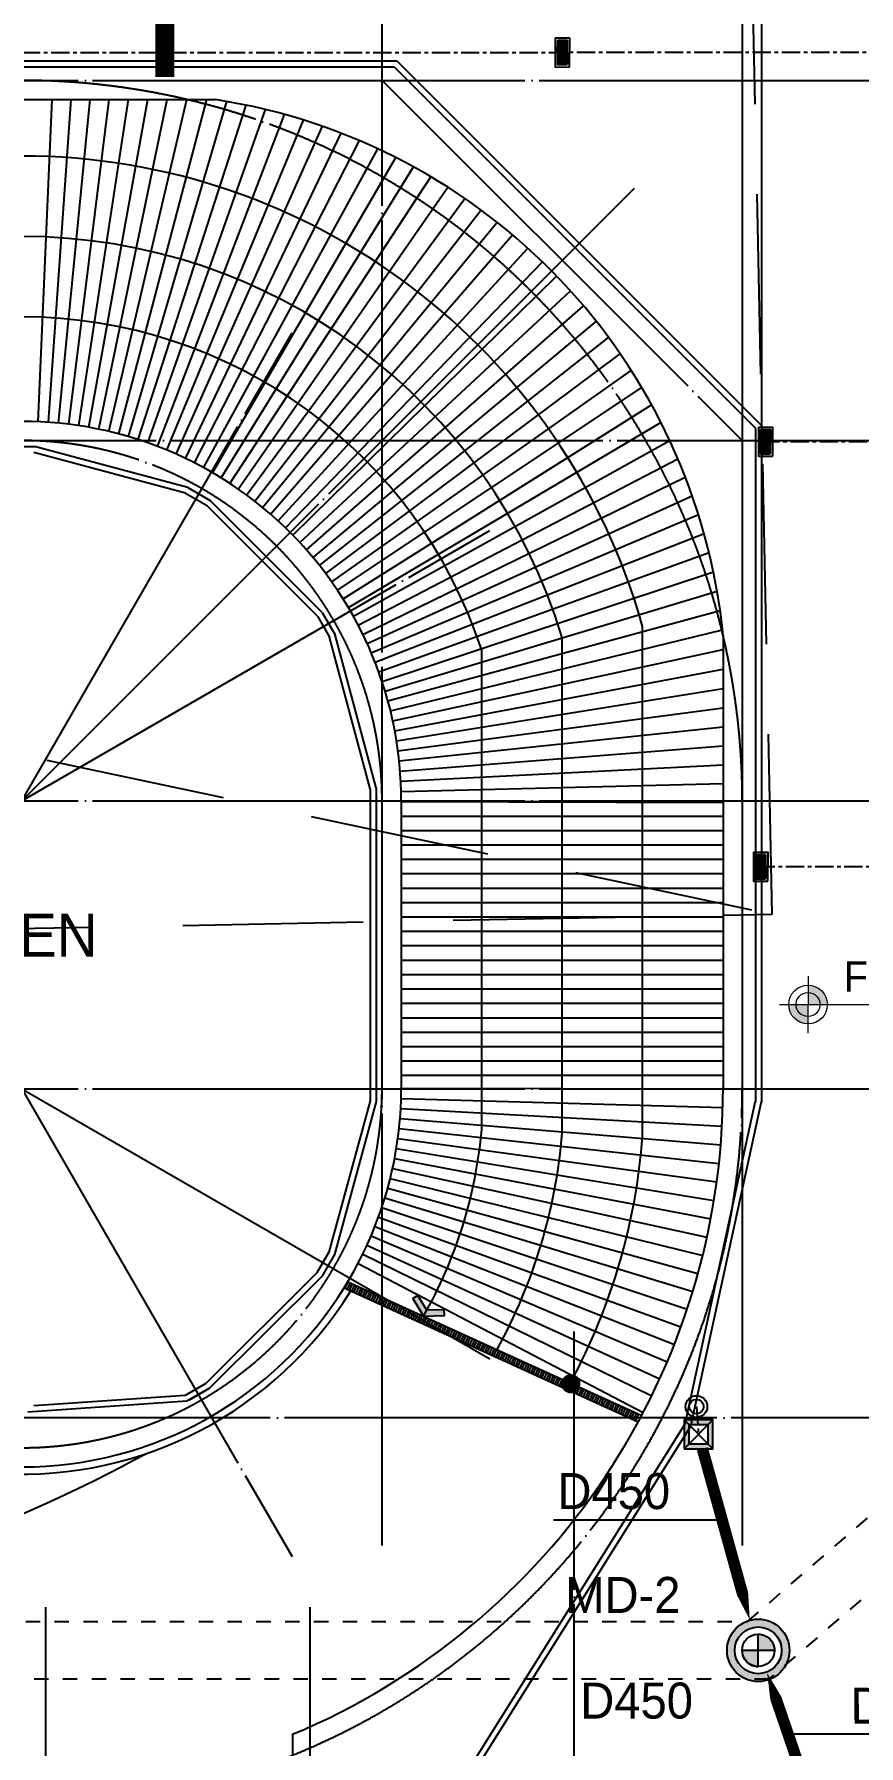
# Model space of a CAD drawing. Header units: millimetres. Extents: x 44352463 to 44913170, y -12080373 to -11704434.
# Drawn here: x 44642457 to 44676790, y -11937779 to -11866494 of the extents above; entities that cross this region are included whole.
import ezdxf
from ezdxf.enums import TextEntityAlignment as Align

# ---------------------------------------------------------------- set-up
doc = ezdxf.new("R2010")
doc.units = ezdxf.units.MM
doc.header["$LTSCALE"] = 600
doc.header["$MEASUREMENT"] = 0
for name, pattern in [('03 단지-0902$0$HIDDEN', [0.375, 0.25, -0.125]), ('CEN', [6.2, 6, -0.1, 0, -0.1]), ('CENTERX2', [101.6, 63.5, -12.7, 12.7, -12.7]), ('HID', [0.345, 0.225, -0.12]), ('HIDDEN', [2, 1, -1])]:
    doc.linetypes.add(name, pattern=pattern)
doc.layers.get('0').update_dxf_attribs({"linetype": 'CONTINUOUS'})
for name, color, linetype in [('# 토목공사', 8, 'CONTINUOUS'), ('+우수계획', 6, 'CONTINUOUS'), ('-JS-보행로(신설)', 30, 'CONTINUOUS'), ('A-ELE-7', 8, 'CONTINUOUS'), ('A-LEAD', 7, 'CONTINUOUS'), ('A-TEX-SYM', 3, 'CONTINUOUS'), ('A-중심선', 10, 'CEN'), ('CON-1', 2, 'CONTINUOUS'), ('ELE-4', 8, 'CONTINUOUS'), ('ELE7', 7, 'CONTINUOUS'), ('ELeE-2', 6, 'CONTINUOUS'), ('SYM1', 7, 'CONTINUOUS'), ('TXT1', 3, 'CONTINUOUS'), ('t기존건물', 8, 'CONTINUOUS'), ('소방도로', 6, 'CONTINUOUS')]:
    doc.layers.add(name, color=color, linetype=linetype)
doc.layers.add('박스', color=6, linetype='CONTINUOUS', lineweight=15)
doc.styles.add('돋움', font='')
doc.styles.get('돋움').set_extended_font_data('Dotum')

# ---------------------------------------------------------------- blocks, each defined once
blk = doc.blocks.new('RRRRR')
at = {"layer": 't기존건물', "linetype": '03 단지-0902$0$HIDDEN', "ltscale": 50}
blk.add_line((11754859, -9234582, 105901), (11993154, -9289877, 99476), dxfattribs=at)
at = {"layer": 't기존건물', "linetype": '03 단지-0902$0$HIDDEN', "ltscale": 50, "extrusion": (-0.999998, -0.002047, 0), "elevation": -11974111}
blk.add_lwpolyline([(9314410, 99476), (9259102, 99616)], dxfattribs=at)
at = {"layer": 't기존건물', "linetype": '03 단지-0902$0$HIDDEN', "ltscale": 50, "extrusion": (-0.00015991, 1, 0), "elevation": -9291794}
blk.add_lwpolyline([(-11753376, 105951), (-11991669, 99476)], dxfattribs=at)
blk = doc.blocks.new('A$C170E2CED')
at = {"layer": '# 토목공사'}
h = blk.add_hatch(color=256, dxfattribs=at)
h.dxf.hatch_style = 1
h.paths.add_polyline_path([(0, 0), (1200, 0), (1200, 1200), (0, 1200)])
h.paths.add_polyline_path([(200, 200), (1000, 200), (1000, 1000), (200, 1000)], flags=16)
blk.add_lwpolyline([(0, 0), (1200, 0), (1200, 1200), (0, 1200)], close=True, dxfattribs=at)
for points in [[(1200, 0), (0, 1200)], [(0, 0), (1200, 1200)], [(200, 200), (1000, 200), (1000, 1000), (200, 1000), (200, 200)]]:
    blk.add_lwpolyline(points, dxfattribs=at)
blk = doc.blocks.new('A$C1B783336')
at = {"layer": '# 토목공사', "ltscale": 5}
for p, q in [((100, 100), (100, 500)), ((100, 500), (600, 500)), ((100, 395), (1092, 395)), ((100, 389), (1092, 389)), ((100, 287), (1092, 287)), ((100, 281), (1092, 281)), ((100, 179), (1092, 179)), ((100, 173), (1092, 173)), ((600, 100), (100, 100)), ((108, 106), (108, 494)), ((108, 494), (1092, 494)), ((1092, 106), (108, 106)), ((139, 494), (139, 106)), ((146, 494), (146, 106)), ((176, 494), (176, 106)), ((184, 494), (184, 106)), ((214, 494), (214, 106)), ((221, 494), (221, 106)), ((251, 494), (251, 106)), ((259, 494), (259, 106)), ((289, 494), (289, 106)), ((296, 494), (296, 106)), ((326, 494), (326, 106)), ((334, 494), (334, 106)), ((364, 494), (364, 106)), ((371, 494), (371, 106)), ((401, 494), (401, 106)), ((409, 494), (409, 106)), ((439, 494), (439, 106)), ((446, 494), (446, 106)), ((476, 494), (476, 106)), ((484, 494), (484, 106)), ((514, 494), (514, 106)), ((521, 494), (521, 106)), ((551, 494), (551, 106)), ((559, 494), (559, 106)), ((596, 494), (596, 106)), ((604, 494), (604, 106)), ((634, 494), (634, 106)), ((641, 494), (641, 106)), ((671, 494), (671, 106)), ((679, 494), (679, 106)), ((709, 494), (709, 106)), ((716, 494), (716, 106)), ((746, 494), (746, 106)), ((754, 494), (754, 106)), ((784, 494), (784, 106)), ((791, 494), (791, 106)), ((821, 494), (821, 106)), ((829, 494), (829, 106)), ((859, 494), (859, 106)), ((866, 494), (866, 106)), ((896, 494), (896, 106)), ((904, 494), (904, 106)), ((934, 494), (934, 106)), ((941, 494), (941, 106)), ((971, 494), (971, 106)), ((979, 494), (979, 106)), ((1009, 494), (1009, 106)), ((1016, 494), (1016, 106)), ((1046, 494), (1046, 106)), ((1054, 494), (1054, 106)), ((1092, 494), (1092, 106)), ((1100, 500), (1100, 100))]:
    blk.add_line(p, q, dxfattribs=at)
for points in [[(1200, 601), (0, 600), (0, 0), (1200, 6)], [(1100, 500), (100, 500), (100, 100), (1100, 100)]]:
    blk.add_lwpolyline(points, close=True, dxfattribs=at)
blk.add_lwpolyline([(1050, 450), (150, 450), (150, 150), (1050, 150), (1050, 450)], dxfattribs=at)
at = {"layer": '# 토목공사'}
blk.add_lwpolyline([(150, 150), (1100, 150)], dxfattribs=at)
blk = doc.blocks.new('A$C7081286B')
at = {"layer": '+우수계획'}
h = blk.add_hatch(color=254, dxfattribs=at)
h.dxf.hatch_style = 1
edge = h.paths.add_edge_path(flags=17)
edge.add_arc((1300, 1300), 975, 0, 360)
edge = h.paths.add_edge_path()
edge.add_arc((1300, 1300), 1300, 0, 360)
h = blk.add_hatch(color=254, dxfattribs=at)
h.dxf.hatch_style = 1
edge = h.paths.add_edge_path()
edge.add_line((1300, 1300), (625, 1300))
edge.add_arc((1300, 1300), 675, 180, 270)
edge.add_line((1300, 625), (1300, 1975))
edge.add_arc((1300, 1300), 675, 0, 90, ccw=False)
edge.add_line((1975, 1300), (1300, 1300))
at = {"layer": '# 토목공사'}
blk.add_lwpolyline([(1300, 1300), (625, 1300, 0.414214), (1300, 625), (1300, 1975, -0.414214), (1975, 1300), (1300, 1300)], format="xyb", dxfattribs=at)
for radius in [1300, 975, 675]:
    blk.add_circle((1300, 1300), radius, dxfattribs=at)
blk = doc.blocks.new('A$C0B2276BF')
at = {"layer": '# 토목공사', "linetype": 'ByBlock', "ltscale": 0.01}
for radius in [300, 200]:
    blk.add_circle((300, 300), radius, dxfattribs=at)
blk = doc.blocks.new('A$C159fdbf0')
at = {"layer": '# 토목공사', "linetype": 'HID', "ltscale": 10, "elevation": 0}
blk.add_lwpolyline([(109773, -84183, 800, 800, 0), (78624, -111204, 800, 800, 0), (66638, -95347, 800, 800, 0), (66639, -69160, 800, 800, 0), (30534, -69160, 800, 800, 0), (30534, -76563, 0, 0, 0)], format="xyseb", dxfattribs=at)
at = {"layer": '# 토목공사', "linetype": 'CENTERX2', "ltscale": 0.02}
for points in [[(9577, -75544), (24577, -75544), (46792, -75544)], [(61867, -75544), (47238, -75544)], [(61001, -91757), (55697, -91757)], [(75438, -109457), (55497, -109457)], [(52668, -131937), (52751, -133096)]]:
    blk.add_lwpolyline(points, dxfattribs=at)
at = {"layer": '# 토목공사', "linetype": 'HIDDEN'}
blk.add_lwpolyline([(106202, -107825), (107092, -110054), (83130, -119614), (55687, -143292), (-162459, -143292), (-162459, -143292), (-172759, -143292), (-172759, -140892), (-162459, -140892), (54795, -140892), (81867, -117534), (106202, -107825)], dxfattribs=at)
at = {"layer": '# 토목공사', "ltscale": 10}
for points in [[(54887, -140812, 0, 1492, 0), (53956, -137451, 478, 478, 0), (52917, -133696, 478, 478, 0)], [(55611, -143033, 0, 1492, 0), (56743, -146332, 478, 478, 0), (57244, -147793, 478, 478, 0)]]:
    blk.add_lwpolyline(points, format="xyseb", dxfattribs=at)
at = {"layer": '# 토목공사'}
for points in [[(53739, -136667), (46716, -136667)], [(56480, -145567), (63953, -145567)]]:
    blk.add_lwpolyline(points, dxfattribs=at)
at = {"layer": '# 토목공사', "rotation": 269.6911029600615}
for p in [(46792, -74942), (55250, -91154), (55051, -108855)]:
    blk.add_blockref('A$C1B783336', p, dxfattribs=at)
at = {"layer": '# 토목공사'}
for name, p in [('A$C170E2CED', (52151, -133696)), ('A$C7081286B', (53941, -143392))]:
    blk.add_blockref(name, p, dxfattribs=at)
at = {"layer": '+우수계획', "xscale": 1.5, "yscale": 1.5, "zscale": 1.5}
blk.add_blockref('A$C0B2276BF', (52218, -132387), dxfattribs=at)
at = {"layer": '# 토목공사', "style": '돋움'}
for s, rotation, p in [('D450', 360, (49226, -136208)), ('D450', 360, (50177, -144933)), ('D800', 0.23196, (61435, -145139))]:
    blk.add_text(s, height=1500, rotation=rotation, dxfattribs=at).set_placement(p, align=Align.CENTER)
blk.add_text('MD-2', height=1500, dxfattribs=at).set_placement((49604, -139784), align=Align.MIDDLE_CENTER)

msp = doc.modelspace()

# ---------------------------------------------------------------- hatches: boundary and pattern name
at = {"layer": 'A-LEAD'}
h = msp.add_hatch(dxfattribs=at)
h.set_pattern_fill('GRASS', color=256, scale=80)
h.set_pattern_definition([(90, (36562275.6, -15676925.4), (-1436.84, 1436.84), [381, -2492.68]), (45, (36562275.6, -15676925.4), (-1436.841, 1436.841), [381, -1651]), (135, (36562275.6, -15676925.4), (-1436.841, -1436.841), [381, -1651])])
edge = h.paths.add_edge_path()
edge.add_line((44696406.396, -11841866.397), (44692040.637, -11847073.289))
edge.add_line((44692040.637, -11847073.289), (44690069.258, -11844779.23))
edge.add_line((44690069.258, -11844779.23), (44684773.006, -11838620.132))
edge.add_line((44684773.006, -11838620.132), (44674603.207, -11827542.254))
edge.add_line((44674603.207, -11827542.254), (44670703.559, -11830059.606))
edge.add_line((44670703.559, -11830059.606), (44665285.531, -11833556.654))
edge.add_line((44665285.531, -11833556.654), (44656608.715, -11825452.223))
edge.add_line((44656608.715, -11825452.223), (44653159.244, -11817029.426))
edge.add_line((44653159.244, -11817029.426), (44650470.871, -11812448.377))
edge.add_line((44650470.871, -11812448.377), (44640521.438, -11802721.988))
edge.add_line((44640521.438, -11802721.988), (44636291.596, -11801270.17))
edge.add_line((44636291.596, -11801270.17), (44632574.149, -11797723.14))
edge.add_line((44632574.149, -11797723.14), (44626666.136, -11794747.132))
edge.add_line((44626666.136, -11794747.132), (44617362.678, -11791713.611))
edge.add_line((44617362.678, -11791713.611), (44617785.461, -11798848.713))
edge.add_line((44617785.461, -11798848.713), (44616960.678, -11802103.544))
edge.add_line((44616960.678, -11802103.544), (44622785.201, -11804088.298))
edge.add_line((44622785.201, -11804088.298), (44626687.979, -11806054.379))
edge.add_line((44626687.979, -11806054.379), (44630913.744, -11810085.969))
edge.add_line((44630913.744, -11810085.969), (44635084.402, -11811516.84))
edge.add_line((44635084.402, -11811516.84), (44642463.916, -11818730.665))
edge.add_line((44642463.916, -11818730.665), (44644114.922, -11821544.994))
edge.add_line((44644114.922, -11821544.994), (44648124.595, -11831333.294))
edge.add_line((44648124.595, -11831333.294), (44648525.925, -11831708.042))
edge.add_line((44648525.925, -11831708.042), (44655498.828, -11831810.718))
edge.add_line((44655498.828, -11831810.718), (44655573.689, -11836797.34))
edge.add_line((44655573.689, -11836797.34), (44654050.076, -11836868.123))
edge.add_line((44654050.076, -11836868.123), (44664099.067, -11846253.685))
edge.add_line((44664099.067, -11846253.685), (44672829.8, -11840617.842))
edge.add_line((44672829.8, -11840617.842), (44685243.16, -11854334.519))
edge.add_line((44685243.16, -11854334.519), (44693197.199, -11860730.796))
edge.add_line((44693197.199, -11860730.796), (44696190.707, -11864947.452))
edge.add_line((44696190.707, -11864947.452), (44696424.993, -11866078.703))
edge.add_line((44696424.993, -11866078.703), (44699366.974, -11871539.329))
edge.add_line((44699366.974, -11871539.329), (44701379.02, -11873623.791))
edge.add_line((44701379.02, -11873623.791), (44698660.775, -11882216.731))
edge.add_line((44698660.775, -11882216.731), (44692129.86, -11893203.467))
edge.add_line((44692129.86, -11893203.467), (44694988.945, -11900076.403))
edge.add_line((44694988.945, -11900076.403), (44696180.974, -11901451.579))
edge.add_line((44696180.974, -11901451.579), (44711244.921, -11888393.864))
edge.add_arc((44702729.969, -11878570.646), 13000, 310.91936792, 390.20404832)
edge.add_line((44713965.079, -11872030.593), (44704079.754, -11855048.664))
edge.add_line((44704079.754, -11855048.664), (44696406.396, -11841866.397))
at = {"layer": 'SYM1'}
msp.add_hatch(color=256, dxfattribs=at).paths.add_polyline_path([(44658804.695, -11919640.497), (44659529.876, -11919621.335), (44659536.263, -11919863.062), (44658671.521, -11919885.911), (44658219.362, -11919148.447), (44658425.51, -11919022.052)])
at = {"layer": '박스', "ltscale": 0.1}
h = msp.add_hatch(dxfattribs=at)
h.set_pattern_fill('ANSI31', color=256, scale=1.006801, angle=720)
h.set_pattern_definition([(45, (44512872.29938, -11967287.10059), (-0.08898951466, 0.08898951466), [])])
h.paths.add_polyline_path([(44674676.691, -11906102.516), (44674676.691, -11906907.957), (44675482.132, -11906907.957, 0.414213562)])
h.paths.add_polyline_path([(44674676.691, -11906907.957), (44673871.249, -11906907.957, 0.414213562), (44674676.691, -11907713.399)])

# ---------------------------------------------------------------- linework, layer by layer
at = {"layer": '-JS-보행로(신설)'}
msp.add_arc((44615472.767, -11867208.503), 66423.025, 266.63310588, 298.43845925, dxfattribs=at)
at = {"layer": 'A-ELE-7'}
for p, q in [((44642625.804, -11882631.731), (44643208.349, -11869216.849)), ((44643049.158, -11882655.814), (44643994.628, -11869216.849)), ((44643471.714, -11882691.25), (44644783.883, -11869216.849)), ((44643893.166, -11882738.012), (44645577.274, -11869216.849)), ((44644313.212, -11882796.067), (44646375.99, -11869216.849)), ((44644731.549, -11882865.373), (44647181.246, -11869216.849)), ((44645147.875, -11882945.881), (44647994.3, -11869216.849)), ((44645561.89, -11883037.532), (44648816.456, -11869216.849)), ((44645973.297, -11883140.26), (44649649.072, -11869216.849)), ((44646381.799, -11883253.991), (44650470.863, -11869294.383)), ((44646787.102, -11883378.644), (44651277.022, -11869447.818)), ((44647188.913, -11883514.128), (44652079.529, -11869627.986)), ((44647586.944, -11883660.347), (44652877.377, -11869834.841)), ((44647980.908, -11883817.194), (44653669.561, -11870068.295)), ((44648370.521, -11883984.556), (44654455.073, -11870328.214)), ((44648755.502, -11884162.314), (44655232.912, -11870614.421)), ((44649135.574, -11884350.339), (44656002.078, -11870926.694)), ((44649510.464, -11884548.496), (44656761.58, -11871264.764)), ((44649879.901, -11884756.642), (44657510.439, -11871628.322)), ((44650243.62, -11884974.626), (44658247.683, -11872017.011)), ((44650601.357, -11885202.293), (44658972.359, -11872430.433)), ((44650952.857, -11885439.478), (44659683.528, -11872868.148)), ((44651297.864, -11885686.01), (44660380.27, -11873329.673)), ((44651636.132, -11885941.712), (44661061.685, -11873814.484)), ((44651967.416, -11886206.399), (44661726.897, -11874322.018)), ((44652291.478, -11886479.881), (44662375.053, -11874851.673)), ((44652608.084, -11886761.961), (44663005.329, -11875402.808)), ((44652917.006, -11887052.435), (44663616.927, -11875974.749)), ((44653218.022, -11887351.095), (44664209.082, -11876566.784)), ((44653510.916, -11887657.726), (44664781.058, -11877178.172)), ((44653795.475, -11887972.106), (44665332.156, -11877808.135)), ((44654071.495, -11888294.009), (44665861.709, -11878455.871)), ((44654338.777, -11888623.203), (44666369.089, -11879120.547)), ((44654597.129, -11888959.452), (44666853.705, -11879801.305)), ((44654846.364, -11889302.512), (44667315.005, -11880497.263)), ((44655086.304, -11889652.137), (44667752.478, -11881207.516)), ((44655316.775, -11890008.076), (44668165.652, -11881931.141)), ((44655537.611, -11890370.071), (44668554.1, -11882667.197)), ((44655748.653, -11890737.862), (44668917.437, -11883414.727)), ((44655949.75, -11891111.184), (44669255.319, -11884172.759)), ((44656140.756, -11891489.768), (44669567.45, -11884940.314)), ((44656321.533, -11891873.342), (44669853.573, -11885716.401)), ((44656491.953, -11892261.628), (44670113.481, -11886500.023)), ((44656651.891, -11892654.349), (44670347.008, -11887290.18)), ((44656801.232, -11893051.22), (44670554.033, -11888085.87)), ((44656939.87, -11893451.956), (44670734.48, -11888886.089)), ((44657067.703, -11893856.268), (44670888.316, -11889689.837)), ((44657184.641, -11894263.865), (44671015.554, -11890496.119)), ((44657290.599, -11894674.454), (44671116.247, -11891303.948)), ((44657385.5, -11895087.738), (44671140.185, -11892123.186)), ((44657469.276, -11895503.42), (44671140.185, -11892938.766)), ((44657541.867, -11895921.201), (44671140.185, -11893746.173)), ((44657603.22, -11896340.78), (44671140.185, -11894546.676)), ((44657653.292, -11896761.854), (44671140.185, -11895341.502)), ((44657692.046, -11897184.12), (44671140.185, -11896131.847)), ((44657719.454, -11897607.274), (44671140.185, -11896918.879)), ((44657735.497, -11898031.012), (44671140.185, -11897703.746)), ((44657740.162, -11898455.027), (44671140.185, -11898487.585)), ((44657740.162, -11898455.028), (44671140.185, -11898455.028)), ((44657740.162, -11899055.028), (44671140.185, -11899055.028)), ((44657740.162, -11899655.028), (44671140.185, -11899655.028)), ((44657740.162, -11900255.028), (44671140.185, -11900255.028)), ((44657740.162, -11900855.028), (44671140.185, -11900855.028)), ((44657740.162, -11901455.028), (44671140.185, -11901455.028)), ((44657740.162, -11902055.028), (44671140.185, -11902055.028)), ((44657740.162, -11902655.028), (44671140.185, -11902655.028)), ((44657740.162, -11903255.028), (44671140.185, -11903255.028)), ((44657740.162, -11903855.028), (44671140.185, -11903855.028)), ((44657740.162, -11904455.028), (44671140.185, -11904455.028)), ((44657740.162, -11905055.028), (44671140.185, -11905055.028)), ((44657740.162, -11905655.028), (44671140.185, -11905655.028)), ((44657740.162, -11906255.028), (44671140.185, -11906255.028)), ((44657740.162, -11906855.028), (44671140.185, -11906855.028)), ((44657740.162, -11907455.028), (44671140.185, -11907455.028)), ((44657740.162, -11908055.028), (44671140.185, -11908055.028)), ((44657740.162, -11908655.028), (44671140.185, -11908655.028)), ((44657740.162, -11909255.028), (44671140.185, -11909255.028)), ((44657740.162, -11909855.028), (44671140.185, -11909855.028)), ((44657733.827, -11910814.276), (44671140.185, -11911194.213)), ((44657740.14, -11910392.993), (44671140.185, -11910415.304)), ((44657687.52, -11911655.588), (44671042.863, -11912748.716)), ((44657716.283, -11911235.24), (44671096.026, -11911971.868)), ((44657596.428, -11912493.236), (44670874.504, -11914296.777)), ((44657647.559, -11912075.019), (44670969.005, -11913523.869)), ((44657534.165, -11912909.941), (44670759.428, -11915066.892)), ((44657376.423, -11913737.631), (44670467.892, -11916596.548)), ((44657460.812, -11913324.837), (44670623.858, -11915833.664)), ((44657174.781, -11914555.736), (44670095.224, -11918108.489)), ((44657281.057, -11914148.027), (44670291.638, -11917355.003)), ((44657057.673, -11914960.465), (44669878.788, -11918856.469)), ((44656791.295, -11915759.839), (44669386.483, -11920333.792)), ((44656929.814, -11915361.928), (44669642.485, -11919598.413)), ((44656482.683, -11916543.877), (44668816.122, -11921782.77)), ((44656642.216, -11916153.916), (44669110.963, -11921062.084)), ((44656132.711, -11917310.349), (44668169.328, -11923199.282)), ((44656312.807, -11916929.447), (44668502.169, -11922495.338)), ((44655942.523, -11917686.314), (44667817.834, -11923894.101)), ((44655517.426, -11918451.103), (44655393.103, -11918724.4)), ((44655608.45, -11918492.511), (44655484.127, -11918765.807)), ((44655699.475, -11918533.918), (44655575.151, -11918807.214)), ((44655790.499, -11918575.325), (44655666.176, -11918848.622)), ((44655881.524, -11918616.732), (44655757.2, -11918890.029)), ((44655790.499, -11918575.325), (44667479.583, -11923892.727)), ((44655972.548, -11918658.14), (44655848.224, -11918931.436)), ((44656063.572, -11918699.547), (44655939.249, -11918972.843)), ((44656154.597, -11918740.954), (44656030.273, -11919014.251)), ((44656245.621, -11918782.362), (44656121.298, -11919055.658)), ((44656336.645, -11918823.769), (44656212.322, -11919097.065)), ((44656427.67, -11918865.176), (44656303.346, -11919138.473)), ((44656518.694, -11918906.583), (44656394.371, -11919179.88)), ((44656609.719, -11918947.991), (44656485.395, -11919221.287)), ((44656700.743, -11918989.398), (44656576.419, -11919262.694)), ((44656791.767, -11919030.805), (44656667.444, -11919304.102)), ((44656882.792, -11919072.213), (44656758.468, -11919345.509)), ((44656973.816, -11919113.62), (44656849.493, -11919386.916)), ((44657064.84, -11919155.027), (44656940.517, -11919428.324)), ((44657155.865, -11919196.434), (44657031.541, -11919469.731)), ((44657246.889, -11919237.842), (44657122.566, -11919511.138)), ((44657337.914, -11919279.249), (44657213.59, -11919552.545)), ((44657428.938, -11919320.656), (44657304.614, -11919593.953)), ((44657519.962, -11919362.064), (44657395.639, -11919635.36)), ((44657610.987, -11919403.471), (44657486.663, -11919676.767)), ((44657702.011, -11919444.878), (44657577.688, -11919718.175)), ((44657793.035, -11919486.285), (44657668.712, -11919759.582)), ((44657884.06, -11919527.693), (44657759.736, -11919800.989)), ((44657975.084, -11919569.1), (44657850.761, -11919842.396)), ((44658066.109, -11919610.507), (44657941.785, -11919883.804)), ((44658157.133, -11919651.915), (44658032.809, -11919925.211)), ((44658248.157, -11919693.322), (44658123.834, -11919966.618)), ((44658339.182, -11919734.729), (44658214.858, -11920008.026)), ((44658430.206, -11919776.136), (44658305.883, -11920049.433)), ((44658521.23, -11919817.544), (44658396.907, -11920090.84)), ((44658612.255, -11919858.951), (44658487.931, -11920132.247)), ((44658703.279, -11919900.358), (44658578.956, -11920173.655)), ((44658794.304, -11919941.766), (44658669.98, -11920215.062)), ((44658885.328, -11919983.173), (44658761.004, -11920256.469)), ((44658976.352, -11920024.58), (44658852.029, -11920297.877)), ((44659067.377, -11920065.987), (44658943.053, -11920339.284)), ((44659158.401, -11920107.395), (44659034.078, -11920380.691)), ((44659249.425, -11920148.802), (44659125.102, -11920422.098)), ((44659340.45, -11920190.209), (44659216.126, -11920463.506)), ((44659431.474, -11920231.617), (44659307.151, -11920504.913)), ((44659522.499, -11920273.024), (44659398.175, -11920546.32)), ((44659613.523, -11920314.431), (44659489.199, -11920587.728)), ((44659704.547, -11920355.838), (44659580.224, -11920629.135)), ((44659795.572, -11920397.246), (44659671.248, -11920670.542)), ((44659886.596, -11920438.653), (44659762.273, -11920711.949)), ((44659977.62, -11920480.06), (44659853.297, -11920753.357)), ((44660068.645, -11920521.468), (44659944.321, -11920794.764)), ((44660159.669, -11920562.875), (44660035.346, -11920836.171)), ((44660250.694, -11920604.282), (44660126.37, -11920877.579)), ((44660341.718, -11920645.689), (44660217.394, -11920918.986)), ((44660432.742, -11920687.097), (44660308.419, -11920960.393)), ((44660523.767, -11920728.504), (44660399.443, -11921001.8)), ((44660614.791, -11920769.911), (44660490.468, -11921043.208)), ((44660705.815, -11920811.318), (44660581.492, -11921084.615)), ((44660796.84, -11920852.726), (44660672.516, -11921126.022)), ((44660887.864, -11920894.133), (44660763.541, -11921167.43)), ((44660978.889, -11920935.54), (44660854.565, -11921208.837)), ((44661069.913, -11920976.948), (44660945.589, -11921250.244)), ((44661160.937, -11921018.355), (44661036.614, -11921291.651)), ((44661251.962, -11921059.762), (44661127.638, -11921333.059)), ((44661342.986, -11921101.169), (44661218.663, -11921374.466)), ((44661434.01, -11921142.577), (44661309.687, -11921415.873)), ((44661525.035, -11921183.984), (44661400.711, -11921457.281)), ((44661616.059, -11921225.391), (44661491.736, -11921498.688)), ((44661707.084, -11921266.799), (44661582.76, -11921540.095)), ((44661798.108, -11921308.206), (44661673.784, -11921581.502)), ((44661889.132, -11921349.613), (44661764.809, -11921622.91)), ((44661980.157, -11921391.02), (44661855.833, -11921664.317)), ((44662071.181, -11921432.428), (44661946.858, -11921705.724)), ((44662162.205, -11921473.835), (44662037.882, -11921747.132)), ((44662253.23, -11921515.242), (44662128.906, -11921788.539)), ((44662344.254, -11921556.65), (44662219.931, -11921829.946)), ((44662435.279, -11921598.057), (44662310.955, -11921871.353)), ((44662526.303, -11921639.464), (44662401.979, -11921912.761)), ((44662617.327, -11921680.871), (44662493.004, -11921954.168)), ((44662708.352, -11921722.279), (44662584.028, -11921995.575)), ((44662799.376, -11921763.686), (44662675.053, -11922036.983)), ((44662890.4, -11921805.093), (44662766.077, -11922078.39)), ((44662981.425, -11921846.501), (44662857.101, -11922119.797)), ((44663072.449, -11921887.908), (44662948.126, -11922161.204)), ((44663163.474, -11921929.315), (44663039.15, -11922202.612)), ((44663254.498, -11921970.722), (44663130.174, -11922244.019)), ((44663345.522, -11922012.13), (44663221.199, -11922285.426)), ((44663436.547, -11922053.537), (44663312.223, -11922326.834)), ((44663527.571, -11922094.944), (44663403.248, -11922368.241)), ((44663618.595, -11922136.352), (44663494.272, -11922409.648)), ((44663709.62, -11922177.759), (44663585.296, -11922451.055)), ((44663800.644, -11922219.166), (44663676.321, -11922492.463)), ((44663891.669, -11922260.573), (44663767.345, -11922533.87)), ((44663982.693, -11922301.981), (44663858.369, -11922575.277)), ((44664073.717, -11922343.388), (44663949.394, -11922616.685)), ((44664164.742, -11922384.795), (44664040.418, -11922658.092)), ((44664255.766, -11922426.203), (44664131.443, -11922699.499)), ((44664346.79, -11922467.61), (44664222.467, -11922740.906)), ((44664437.815, -11922509.017), (44664313.491, -11922782.314)), ((44664528.839, -11922550.424), (44664404.516, -11922823.721)), ((44664619.864, -11922591.832), (44664495.54, -11922865.128)), ((44664710.888, -11922633.239), (44664586.564, -11922906.536)), ((44664801.912, -11922674.646), (44664677.589, -11922947.943)), ((44664892.937, -11922716.054), (44664768.613, -11922989.35)), ((44664983.961, -11922757.461), (44664859.638, -11923030.757)), ((44665074.985, -11922798.868), (44664950.662, -11923072.165)), ((44665166.01, -11922840.275), (44665041.686, -11923113.572)), ((44665257.034, -11922881.683), (44665132.711, -11923154.979)), ((44665348.059, -11922923.09), (44665223.735, -11923196.386)), ((44665439.083, -11922964.497), (44665314.759, -11923237.794)), ((44665530.107, -11923005.905), (44665405.784, -11923279.201)), ((44665621.132, -11923047.312), (44665496.808, -11923320.608)), ((44665712.156, -11923088.719), (44665587.833, -11923362.016)), ((44665803.18, -11923130.126), (44665678.857, -11923403.423)), ((44665894.205, -11923171.534), (44665769.881, -11923444.83)), ((44665985.229, -11923212.941), (44665860.906, -11923486.237)), ((44666076.254, -11923254.348), (44665951.93, -11923527.645)), ((44666167.278, -11923295.756), (44666042.954, -11923569.052)), ((44666258.302, -11923337.163), (44666133.979, -11923610.459)), ((44666349.327, -11923378.57), (44666225.003, -11923651.867)), ((44666440.351, -11923419.977), (44666316.028, -11923693.274)), ((44666531.375, -11923461.385), (44666407.052, -11923734.681)), ((44666622.4, -11923502.792), (44666498.076, -11923776.088)), ((44666713.424, -11923544.199), (44666589.101, -11923817.496)), ((44666804.449, -11923585.607), (44666680.125, -11923858.903)), ((44666895.473, -11923627.014), (44666771.149, -11923900.31)), ((44666986.497, -11923668.421), (44666862.174, -11923941.718)), ((44667077.522, -11923709.828), (44666953.198, -11923983.125)), ((44667168.546, -11923751.236), (44667044.223, -11924024.532)), ((44667259.57, -11923792.643), (44667135.247, -11924065.939)), ((44667350.595, -11923834.05), (44667226.271, -11924107.347)), ((44667441.619, -11923875.458), (44667317.296, -11924148.754)), ((44667532.644, -11923916.865), (44667408.32, -11924190.161)), ((44667623.668, -11923958.272), (44667499.344, -11924231.569))]:
    msp.add_line(p, q, dxfattribs=at)
at = {"layer": 'A-중심선', "ltscale": 5}
for p, q in [((44656940.209, -11929444.407), (44656940.209, -11824699.043)), ((44671940.209, -11824699.043), (44671940.209, -11929444.407)), ((44656940.209, -11929444.407), (44656940.209, -11834059.679)), ((44671940.209, -11834059.679), (44671940.209, -11929444.407)), ((44607685.86, -11868416.85), (44745280.078, -11868416.85)), ((44656940.209, -11868416.85), (44671940.255, -11883416.85)), ((44667440.185, -11872916.809), (44641940.185, -11898416.809)), ((44641940.185, -11898416.809), (44653190.185, -11878931.238)), ((44610933.674, -11883416.85), (44745280.078, -11883416.85)), ((44641940.185, -11898416.809), (44661425.757, -11887166.809)), ((44607685.86, -11898416.85), (44745280.078, -11898416.85)), ((44607685.86, -11910416.85), (44745280.078, -11910416.85)), ((44641940.185, -11910416.89), (44661425.757, -11921666.89)), ((44641940.185, -11910416.89), (44653190.185, -11929902.462)), ((44664940.232, -12042884.796), (44664940.232, -11920521.262)), ((44745280.078, -11924116.81), (44413938.371, -11924116.81)), ((44642940.209, -12042886.468), (44642940.209, -11932008.472)), ((44653940.232, -12042884.796), (44653940.232, -11932008.425))]:
    msp.add_line(p, q, dxfattribs=at)
for centre, radius, start, end in [((44641940.185, -11898416.809), 29999.96, 359.99992284, 180.00007716), ((44641940.115, -11898416.85), 15000.047, 0, 180), ((44641940.194, -11910366.85), 30000, 180, 0), ((44641940.194, -11910366.85), 15000, 180, 0)]:
    msp.add_arc(centre, radius, start, end, dxfattribs=at)
at = {"layer": 'CON-1'}
msp.add_line((44648915.223, -11923371.623), (44649754.727, -11922886.936), dxfattribs=at)
at = {"layer": 'ELE7'}
for p, q in [((44657564.449, -11867616.849), (44626315.921, -11867616.849)), ((44657460.896, -11867866.849), (44626419.475, -11867866.849)), ((44657460.896, -11867866.849), (44672490.185, -11882896.139)), ((44657564.449, -11867616.849), (44672740.185, -11882792.585)), ((44633883.503, -11869216.849), (44649996.868, -11869216.849)), ((44672490.185, -11882896.139), (44672490.185, -11910966.85)), ((44672740.185, -11882792.585), (44672740.185, -11910993.805)), ((44641407.295, -11883666.826), (44642473.122, -11883666.826)), ((44648757.196, -11885609.481), (44642440.209, -11883916.826)), ((44648853.693, -11885376.519), (44642473.122, -11883666.826)), ((44648853.693, -11885376.519), (44649776.725, -11885909.431)), ((44648757.196, -11885609.481), (44649623.221, -11886109.481)), ((44654247.577, -11890733.837), (44649623.221, -11886109.481)), ((44654447.627, -11890580.333), (44649776.725, -11885909.431)), ((44654247.577, -11890733.837), (44654747.577, -11891599.862)), ((44654447.627, -11890580.333), (44654980.54, -11891503.366)), ((44656440.162, -11897916.676), (44654747.577, -11891599.862)), ((44656690.162, -11897883.762), (44654980.54, -11891503.366)), ((44671140.185, -11891535.225), (44671140.185, -11910416.849)), ((44656440.162, -11897916.676), (44656440.162, -11909916.85)), ((44656690.162, -11897883.762), (44656690.162, -11910950.406)), ((44657740.162, -11898455.238), (44657740.162, -11910416.904)), ((44656440.162, -11909916.85), (44656440.209, -11910916.85)), ((44656440.209, -11910916.85), (44654725.838, -11917221.34)), ((44656690.162, -11910950.406), (44654958.565, -11917318.244)), ((44669555.658, -11924366.984), (44672490.185, -11910916.85)), ((44669790.639, -11924462.775), (44672740.185, -11910943.805)), ((44654725.838, -11917221.34), (44654225.838, -11918087.365)), ((44654958.565, -11917318.244), (44654425.716, -11918241.167)), ((44654225.838, -11918087.365), (44649601.522, -11922686.714)), ((44654425.716, -11918241.167), (44649754.727, -11922886.936)), ((44655358.593, -11918708.701), (44667611.11, -11924282.411)), ((44655515.662, -11918450.571), (44667753.015, -11924017.382)), ((44648735.496, -11923186.714), (44642440.216, -11923616.826)), ((44649601.522, -11922686.714), (44648735.496, -11923186.714)), ((44649754.727, -11922886.936), (44648810.33, -11923432.184)), ((44648810.33, -11923432.184), (44642190.216, -11923884.49)), ((44659460.5, -11940491.879), (44669555.658, -11924366.984)), ((44659755.452, -11940491.879), (44669790.639, -11924462.775)), ((44653215.232, -11937302.198), (44653215.232, -11940491.81))]:
    msp.add_line(p, q, dxfattribs=at)
for centre, radius, start, end in [((44646186.119, -11894001.214), 25075.616, 5.64370901, 81.25887454), ((44641940.209, -11898416.85), 15800, 359.86079111, 89.99991548), ((44641940.171, -11910366.849), 29200, 292.71404865, 0), ((44641940.162, -11910366.896), 15800, 328.13211829, 0), ((44641940.209, -11910366.896), 16100, 205.56383501, 328.27081885), ((44641940.162, -11910366.896), 15800, 270.00008452, 328.13211829)]:
    msp.add_arc(centre, radius, start, end, dxfattribs=at)
at = {"layer": 'ELeE-2'}
for points in [[(44664787.613, -11922668.411, 0.104410202), (44667790.174, -11912387.308), (44667790.174, -11891157.248, 0.3361159), (44641940.248, -11871566.85, 0.336118509), (44616090.197, -11891157.415), (44616090.197, -11911041.857)], [(44661730.816, -11921277.864, 0.105485089), (44664440.174, -11912255.401), (44664440.174, -11891634.404, 0.330838797), (44641940.243, -11874916.85, 0.330841522), (44619440.197, -11891634.558), (44619440.197, -11911041.857)], [(44658671.521, -11919885.911, 0.10706865), (44661090.174, -11912113.268), (44661090.174, -11892147.772, 0.324307864), (44641940.238, -11878266.85, 0.324310735), (44622790.197, -11892147.914), (44622790.197, -11911041.857)]]:
    msp.add_lwpolyline(points, format="xyb", dxfattribs=at)
at = {"layer": 'SYM1'}
msp.add_lwpolyline([(44658804.695, -11919640.497), (44658425.51, -11919022.052), (44658219.362, -11919148.447), (44658671.521, -11919885.911), (44659536.263, -11919863.062), (44659529.876, -11919621.335)], close=True, dxfattribs=at)
at = {"layer": 'SYM1', "const_width": 400}
msp.add_lwpolyline([(44664801.912, -11922500.29, -1), (44664801.912, -11922900.29, -1)], format="xyb", close=True, dxfattribs=at)
at = {"layer": '박스', "ltscale": 0.1}
for p, q in [((44674676.691, -11905719.572), (44674676.691, -11906907.957)), ((44673488.305, -11906907.957), (44684817.363, -11906907.957)), ((44674676.691, -11908096.343), (44674676.691, -11906907.957))]:
    msp.add_line(p, q, dxfattribs=at)
msp.add_circle((44674676.691, -11906907.957), 805.441, dxfattribs=at)
at = {"layer": '박스'}
msp.add_circle((44674676.691, -11906907.957), 500, dxfattribs=at)
at = {"layer": '소방도로'}
msp.add_line((44672740.185, -11853200.411), (44672740.185, -11882792.585), dxfattribs=at)

# ---------------------------------------------------------------- block references
at = {"ltscale": 3}
msp.add_blockref('A$C159fdbf0', (44617362.678, -11791713.611), dxfattribs=at)
at = {"layer": 'ELE-4', "rotation": 1.086555888464989}
msp.add_blockref('RRRRR', (32506027.211, -2842359.815), dxfattribs=at)

# ---------------------------------------------------------------- texts
at = {"layer": 'A-TEX-SYM', "style": '돋움'}
msp.add_text('FH:95.00', height=1260, dxfattribs=at).set_placement((44676170.094, -11906371.841))
at = {"layer": 'TXT1', "color": 3, "style": '돋움'}
msp.add_text('OPEN', height=1800, dxfattribs=at).set_placement((44638423.909, -11904918.716))

doc.saveas('drawing.dxf')
